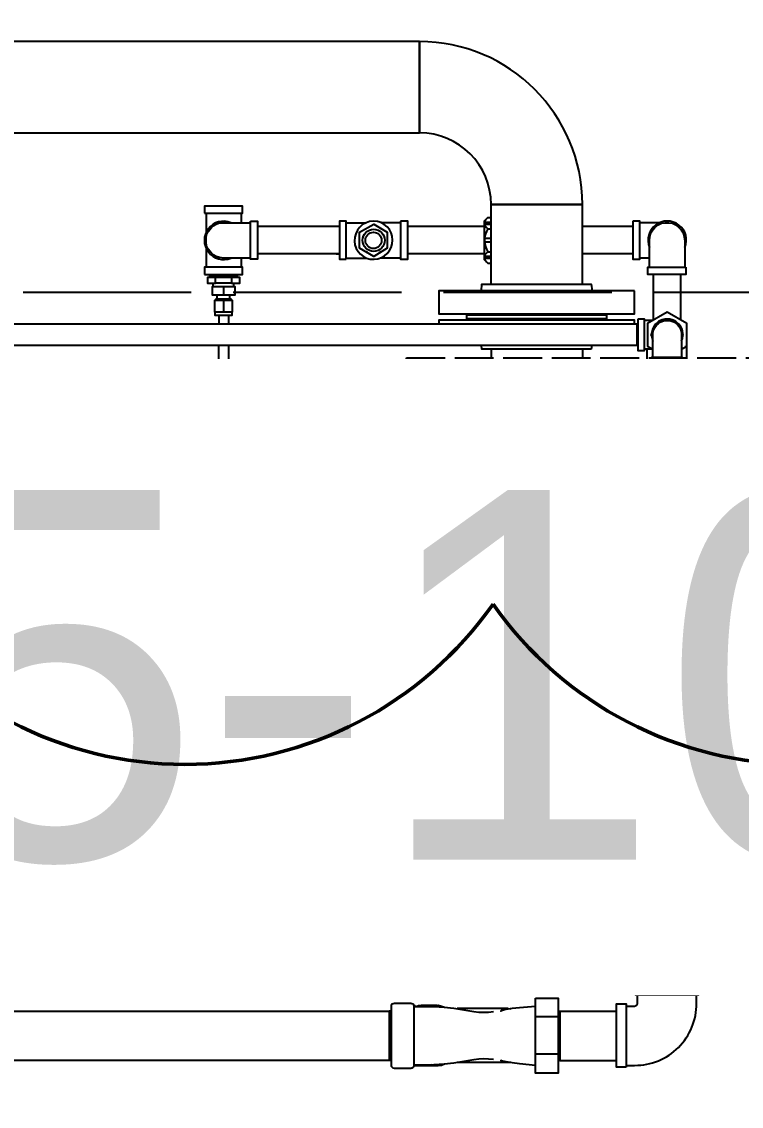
# Model space of a CAD drawing. Header units: millimetres. Extents: x -300 to 383236, y -195106 to -144646.
# Drawn here: x 21106 to 21807, y -175617 to -174561 of the extents above; entities that cross this region are included whole.
import ezdxf
from ezdxf.enums import TextEntityAlignment as Align

# ---------------------------------------------------------------- set-up
doc = ezdxf.new("R2010")
doc.units = ezdxf.units.MM
doc.header["$LTSCALE"] = 60
doc.set_wipeout_variables(frame=1)
doc.linetypes.add('CENTER2', pattern=[28.575, 19.05, -3.175, 3.175, -3.175])
doc.linetypes.add('PDF_IMPORT', pattern=[1, 0.8, -0.2])
doc.layers.add('C_REV', color=4, linetype='Continuous', lineweight=50)
doc.layers.add('EQUIPMENT', color=253, linetype='Continuous', lineweight=0)
doc.layers.add('C_TEXT_CONTAINER NO', color=7, linetype='Continuous')
doc.layers.add('CENTER', color=1, linetype='CENTER2')
doc.styles.add('Arial', font='arial.ttf')

# ---------------------------------------------------------------- blocks, each defined once
blk = doc.blocks.new('A$C44261593')
h = blk.add_hatch()
h.set_pattern_fill('ANSI31', color=253, scale=100)
h.set_pattern_definition([(45, (0, -50460), (-224.5064, 224.5064), [])])
edge = h.paths.add_edge_path()
edge.add_line((-58347, -14256), (-58347, -14056))
edge.add_line((-58347, -14056), (-57547, -14056))
edge.add_line((-57547, -14056), (-57547, -15056))
edge.add_line((-57547, -15056), (-60547, -15056))
edge.add_line((-60547, -15056), (-60547, -31056))
edge.add_line((-60547, -31056), (-57647, -31056))
edge.add_line((-57647, -31056), (-57647, -32268))
edge.add_line((-57647, -32268), (-43347, -32268))
edge.add_line((-43347, -32268), (-43347, -29256))
edge.add_line((-43347, -29256), (-34347, -29256))
edge.add_line((-34347, -29256), (-34347, -14206))
edge.add_line((-34347, -14206), (-33547, -14206))
edge.add_line((-33547, -14206), (-33547, -29256))
edge.add_line((-33547, -29256), (-30497, -29256))
edge.add_line((-30497, -29256), (-30497, -30056))
edge.add_line((-30497, -30056), (-30547, -30056))
edge.add_line((-30547, -30056), (-30547, -34906))
edge.add_line((-30547, -34906), (-30569.2, -34906))
edge.add_arc((-31589.7, -35133.7), 1045.6, 12.5777, 76.5787)
edge.add_line((-31347, -34116.7), (-31347, -30056))
edge.add_line((-31347, -30056), (-42547, -30056))
edge.add_line((-42547, -30056), (-42547, -34906))
edge.add_line((-42547, -34906), (-43347, -34906))
edge.add_line((-43347, -34906), (-43347, -33068))
edge.add_line((-43347, -33068), (-57647, -33068))
edge.add_line((-57647, -33068), (-57647, -34906))
edge.add_line((-57647, -34906), (-58447, -34906))
edge.add_line((-58447, -34906), (-58447, -31856))
edge.add_line((-58447, -31856), (-66197, -31856))
edge.add_line((-66197, -31856), (-66197, -31056))
edge.add_line((-66197, -31056), (-61347, -31056))
edge.add_line((-61347, -31056), (-61347, -14256))
edge.add_line((-61347, -14256), (-58347, -14256))

msp = doc.modelspace()

# ---------------------------------------------------------------- linework, layer by layer
at = {"layer": 'CENTER', "color": 253, "ltscale": 0.001}
msp.add_line((18772.6, -175129.7), (22443.4, -175129.7), dxfattribs=at)
at = {"layer": 'EQUIPMENT', "color": 253, "lineweight": 25}
for points in [[(20939.5, -174669.3), (21493.6, -174669.3), (21493.6, -174669), (21493.6, -174667.7), (21493.6, -174665.8), (21493.6, -174663.2), (21493.6, -174660), (21493.6, -174656.3), (21493.6, -174651.8), (21493.6, -174647.1), (21493.6, -174641.5), (21493.6, -174636.2), (21493.6, -174630.4), (21493.6, -174624.8), (21493.6, -174619), (21493.6, -174613.5), (21493.6, -174607.6), (21493.6, -174602.6), (21493.6, -174597.8), (21493.6, -174593.3), (21493.6, -174589.6), (21493.6, -174586.5), (21493.6, -174583.6), (21493.6, -174582), (21493.6, -174580.6), (21493.6, -174580.4), (20939.5, -174580.4, 0.416667)], [(21652.3, -174816.9), (21652.3, -174739.1, 0.413337), (21493.6, -174580.4)], [(21563.4, -174816.9), (21563.4, -174739.1, 0.412884), (21493.6, -174669.3)], [(21720.8, -174888.1), (21720.8, -174883.6), (21720.8, -174880.2), (21720.8, -174877), (21720.8, -174873.8), (21720.8, -174871.2), (21720.8, -174869), (21720.8, -174867.5), (21720.8, -174866.4), (21720.8, -174866.1, -1.002907), (21748.9, -174866.1), (21748.9, -174866.4), (21748.9, -174867.5), (21748.9, -174869), (21748.9, -174871.2), (21748.9, -174873.8), (21748.9, -174877), (21748.9, -174880.2), (21748.9, -174883.6), (21748.9, -174888.1)], [(21905.2, -175204.8, -0.170431), (21840.2, -175297.9), (21830.6, -175304.5, -1.837462), (21831.7, -175006.1), (21841.2, -175012.4, -0.212493), (21911.9, -175140)], [(21694.9, -175577.6), (21703.1, -175577.6, 0.417286), (21763.4, -175517.3), (21763.4, -175508.8)]]:
    msp.add_lwpolyline(points, format="xyb", dxfattribs=at)
for points in [[(21493.6, -174585.7), (21493.6, -174583.3), (21493.6, -174581.7), (21493.6, -174580.6), (21493.6, -174580.4), (21493.6, -174580.6), (21493.6, -174582), (21493.6, -174583.8), (21493.6, -174586.5), (21493.6, -174589.9), (21493.6, -174593.6), (21493.6, -174597.8), (21493.6, -174602.6), (21493.6, -174607.9), (21493.6, -174613.5), (21493.6, -174619), (21493.6, -174624.8), (21493.6, -174630.4), (21493.6, -174636.2), (21493.6, -174641.5), (21493.6, -174646.8), (21493.6, -174651.6), (21493.6, -174655.8), (21493.6, -174659.8), (21493.6, -174662.9), (21493.6, -174665.8), (21493.6, -174667.7), (21493.6, -174668.5), (21493.6, -174669.3), (21493.6, -174669), (21493.6, -174668), (21493.6, -174666.1), (21493.6, -174663.7)], [(21285.9, -174747.6), (21285.9, -174766.9)], [(21320.2, -174747.6), (21320.2, -174756.9)], [(21329.2, -174791.3), (21323.4, -174791.3), (21319.7, -174791.3), (21316.3, -174791.3), (21313.1, -174791.3), (21310.2, -174791.3), (21307.8, -174791.3), (21305.4, -174791.3), (21304.4, -174791.3), (21303.3, -174791.3), (21303.1, -174791.3), (21299.1, -174790.7), (21295.9, -174789.7), (21292.7, -174788.1), (21290.1, -174785.4), (21288, -174782.5), (21286.4, -174779.3), (21285.9, -174775.6), (21285.9, -174772.2), (21286.4, -174768.5), (21288, -174765.3), (21290.1, -174762.7), (21292.7, -174760), (21295.9, -174758.2), (21299.1, -174757.1), (21303.1, -174756.9), (21303.3, -174756.9), (21304.4, -174756.9), (21305.4, -174756.9), (21307.8, -174756.9), (21310.2, -174756.9), (21313.1, -174756.9), (21316.3, -174756.9), (21319.7, -174756.9), (21323.4, -174756.9), (21329.2, -174756.9)], [(21422.4, -174756.9), (21441.7, -174756.9)], [(21475.3, -174756.9), (21456, -174756.9)], [(21563.4, -174756.6), (21557.1, -174756.6)], [(21557.1, -174758.2), (21563.4, -174758.2)], [(21560.2, -174751.8), (21563.4, -174751.8)], [(21727.4, -174756.9), (21724.5, -174756.9), (21721.4, -174756.9), (21717.7, -174756.9), (21714.2, -174756.9), (21708.1, -174756.9)], [(21717.7, -174800.2), (21717.7, -174794.7), (21717.7, -174790.7), (21717.7, -174787.3), (21717.7, -174784.1), (21717.7, -174781.2), (21717.7, -174778.8), (21717.7, -174777), (21717.7, -174775.4), (21717.7, -174774.3), (21717.7, -174774.1), (21717.9, -174770.6), (21719, -174766.9), (21720.8, -174763.7), (21722.9, -174761.4), (21726.1, -174759), (21729.3, -174757.4), (21733, -174756.9), (21736.4, -174756.9), (21739.9, -174757.4), (21743.3, -174759), (21746.2, -174761.4), (21748.3, -174763.7), (21750.5, -174766.9), (21751.3, -174770.6), (21752, -174774.1), (21752, -174774.3), (21752, -174775.4), (21752, -174777), (21752, -174778.8), (21752, -174781.2), (21752, -174784.1), (21752, -174787.3), (21752, -174790.7), (21752, -174794.7), (21752, -174800.2)], [(21412.6, -174760.6), (21412.6, -174760.3), (21415.8, -174760.6), (21336.1, -174760.6)], [(21441.7, -174762.7), (21442.8, -174761.9)], [(21455.2, -174761.9), (21456, -174762.7)], [(21557.1, -174760.6), (21482.2, -174760.6)], [(21560.2, -174762.9), (21563.4, -174762.9)], [(21701.5, -174760.6), (21652.3, -174760.6)], [(21435.3, -174774.6), (21435.3, -174773.3)], [(21462.3, -174773.3), (21462.3, -174774.6)], [(21563.4, -174772.2), (21557.1, -174772.2)], [(21557.1, -174775.6), (21563.4, -174775.6)], [(21285.9, -174780.9), (21285.9, -174800.2)], [(21412.6, -174787.3), (21415.8, -174787.3), (21336.1, -174787.3)], [(21442.8, -174785.7), (21441.7, -174785.4)], [(21456, -174785.4), (21455.2, -174785.7)], [(21557.1, -174787.3), (21482.2, -174787.3)], [(21563.4, -174789.9), (21557.1, -174789.9)], [(21560.2, -174785.2), (21563.4, -174785.2)], [(21701.5, -174787.3), (21652.3, -174787.3)], [(21320.2, -174791.3), (21320.2, -174800.2)], [(21422.4, -174791.3), (21441.7, -174791.3)], [(21475.3, -174791.3), (21456, -174791.3)], [(21557.1, -174791.5), (21563.4, -174791.5)], [(21560.2, -174796.3), (21563.4, -174796.3)], [(21717.7, -174791.3), (21714.2, -174791.3), (21708.1, -174791.3)], [(21310.7, -174815.9), (21318.7, -174815.9), (21318.7, -174810.3), (21314.7, -174810.3), (21314.4, -174810.3), (21310.7, -174810.3), (21303.3, -174810.3), (21302.3, -174810.3), (21295.1, -174810.3), (21291.7, -174810.3), (21290.9, -174810.3), (21287.4, -174810.3), (21287.4, -174815.9), (21295.1, -174815.9)], [(21289.3, -174807.4), (21289.3, -174809.2)], [(21289.3, -174810.3), (21289.3, -174809.2), (21289.6, -174809.2), (21290.6, -174809.2), (21292.2, -174809.2), (21294.3, -174809.2), (21297, -174809.2), (21299.9, -174809.2), (21303.1, -174809.2), (21306, -174809.2), (21308.6, -174809.2), (21311.3, -174809.2), (21313.4, -174809.2), (21315, -174809.2), (21316, -174809.2), (21316.3, -174809.2), (21316.3, -174810.3)], [(21310.7, -174810.3), (21310.7, -174815.9), (21295.1, -174815.9), (21295.1, -174810.3)], [(21316.3, -174807.4), (21316.3, -174809.2)], [(21721.4, -174851.8), (21721.4, -174807.4)], [(21748.1, -174851.8), (21748.1, -174807.4)], [(21303.1, -174827.2), (21314.2, -174827.2), (21314.2, -174819.3), (21303.1, -174819.3), (21291.9, -174819.3), (21291.9, -174827.2), (21303.1, -174827.2), (21303.1, -174819.3)], [(21292.7, -174819.3), (21292.7, -174815.9)], [(21312.8, -174819.3), (21312.8, -174815.9)], [(21553.9, -174823.3), (21554.4, -174816.9), (21554.7, -174816.9), (21555.7, -174816.9), (21557.6, -174816.9), (21560.2, -174816.9), (21563.4, -174816.9), (21566.8, -174816.9), (21571.3, -174816.9), (21576.1, -174816.9), (21581.1, -174816.9), (21586.4, -174816.9), (21592.5, -174816.9), (21598.6, -174816.9), (21604.7, -174816.9), (21610.8, -174816.9), (21617.1, -174816.9), (21622.9, -174816.9), (21628.8, -174816.9), (21634, -174816.9), (21639.6, -174816.9), (21644.4, -174816.9), (21648.3, -174816.9), (21652.3, -174816.9), (21655.2, -174816.9), (21657.6, -174816.9), (21659.4, -174816.9), (21660.5, -174816.9), (21660.8, -174816.9), (21661.8, -174823.3)], [(21303.1, -174843.6), (21311.5, -174843.6), (21311.5, -174832.5), (21303.1, -174832.5), (21294.1, -174832.5), (21294.1, -174843.6), (21303.1, -174843.6), (21303.1, -174832.5)], [(21295.6, -174832.5), (21295.6, -174830.9), (21295.9, -174830.9), (21297, -174830.9), (21298.6, -174830.9), (21300.7, -174830.9), (21303.1, -174830.9), (21305.2, -174830.9), (21307, -174830.9), (21308.6, -174830.9), (21309.7, -174830.9), (21309.9, -174830.9), (21309.9, -174832.5)], [(21296.7, -174830.9), (21296.7, -174827.2)], [(21309.1, -174830.9), (21309.1, -174827.2)], [(21294.3, -174843.6), (21294.3, -174846.8), (21294.8, -174846.8), (21295.6, -174846.8), (21297.2, -174846.8), (21299.6, -174846.8), (21301.7, -174846.8), (21303.8, -174846.8), (21306.5, -174846.8), (21308.3, -174846.8), (21309.9, -174846.8), (21311, -174846.8), (21311.3, -174846.8), (21311.3, -174843.6)], [(21298.3, -174846.8), (21298.3, -174855.3)], [(21307.8, -174846.8), (21307.8, -174855.3)], [(21703.1, -174855.3), (21703.1, -174851.8), (21702.3, -174851.8), (21701.5, -174851.8), (21699.7, -174851.8), (21697.3, -174851.8), (21694.1, -174851.8), (21690.1, -174851.8), (21685.6, -174851.8), (21680.6, -174851.8), (21675.1, -174851.8), (21668.7, -174851.8), (21662.4, -174851.8), (21655.5, -174851.8), (21647.8, -174851.8), (21640.1, -174851.8), (21632.2, -174851.8), (21624.3, -174851.8), (21616.1, -174851.8), (21607.9, -174851.8), (21599.1, -174851.8), (21591.2, -174851.8), (21583, -174851.8), (21575, -174851.8), (21567.4, -174851.8), (21560.2, -174851.8), (21553.1, -174851.8), (21546.5, -174851.8), (21540.1, -174851.8), (21534.8, -174851.8), (21529.8, -174851.8), (21525.3, -174851.8), (21521.3, -174851.8), (21518.2, -174851.8), (21515.8, -174851.8), (21513.9, -174851.8), (21512.9, -174851.8), (21512.6, -174851.8), (21512.6, -174855.3)], [(21544.4, -174847.1), (21544.4, -174845.5)], [(21544.4, -174850.3), (21544.4, -174851.8)], [(21671.4, -174847.1), (21671.4, -174845.5)], [(21671.4, -174850.3), (21671.4, -174851.8)], [(21748.9, -174880.2), (21753.9, -174877), (21753.9, -174855), (21734.9, -174843.9), (21715.8, -174855), (21715.8, -174877), (21720.8, -174880.2), (21717.1, -174880.2), (21712.6, -174880.2)], [(21720.8, -174852.1), (21717.1, -174852.1), (21712.6, -174852.1)], [(21726.6, -174853.2), (21726.9, -174852.4), (21727.4, -174852.4)], [(21741.7, -174852.4), (21742.5, -174852.4), (21742.8, -174853.2)], [(21705.5, -174876.4), (20544.5, -174876.4), (20544.5, -174876.2), (20544.5, -174875.4), (20544.5, -174873.3), (20544.5, -174871.2), (20544.5, -174868.5), (20544.5, -174866.1), (20544.5, -174863.2), (20544.5, -174860.6), (20544.5, -174858.5), (20544.5, -174856.9), (20544.5, -174855.5), (20544.5, -174855.3), (21705.5, -174855.3)], [(21706.3, -174876.4), (21705.5, -174876.4), (21705.5, -174876.2), (21705.5, -174875.4), (21705.5, -174873.3), (21705.5, -174871.2), (21705.5, -174868.5), (21705.5, -174866.1), (21705.5, -174863.2), (21705.5, -174860.6), (21705.5, -174858.5), (21705.5, -174856.9), (21705.5, -174855.5), (21705.5, -174855.3), (21706.3, -174855.3)], [(21719.5, -174866.7), (21719.2, -174866.1), (21719.5, -174865.3)], [(21749.9, -174865.3), (21750.5, -174866.1), (21749.9, -174866.7)], [(21307.8, -174876.4), (21307.8, -174999.2), (21307, -174999.2), (21306.2, -174999.2), (21304.6, -174999.2), (21303.1, -174999.2), (21301.2, -174999.2), (21299.6, -174999.2), (21298.6, -174999.2), (21298.3, -174999.2), (21298.3, -174876.4)], [(21661.6, -174876.4), (21660.8, -174880.2), (21660.5, -174880.2), (21659.4, -174880.2), (21657.6, -174880.2), (21655.2, -174880.2), (21652.3, -174880.2), (21648.3, -174880.2), (21644.4, -174880.2), (21639.6, -174880.2), (21634, -174880.2), (21628.8, -174880.2), (21622.9, -174880.2), (21617.1, -174880.2), (21610.8, -174880.2), (21604.7, -174880.2), (21598.6, -174880.2), (21592.5, -174880.2), (21586.4, -174880.2), (21581.1, -174880.2), (21576.1, -174880.2), (21571.3, -174880.2), (21566.8, -174880.2), (21563.4, -174880.2), (21560.2, -174880.2), (21557.6, -174880.2), (21555.7, -174880.2), (21554.7, -174880.2), (21554.4, -174880.2), (21554.1, -174876.4)], [(21563.4, -174880.2), (21563.4, -175108)], [(21652.3, -174880.2), (21652.3, -174997.6)], [(21715.5, -174892.9), (21715.5, -174880.2)], [(21753.9, -174892.9), (21753.9, -174877.8), (21752, -174877.8)], [(21719.5, -174892.9), (21711.6, -174892.9), (21711.6, -174912.4), (21724, -174912.4)], [(21745.2, -174955), (21745.2, -174894.4), (21744.9, -174894.4), (21744.1, -174894.4), (21742, -174894.4), (21739.9, -174894.4), (21737.2, -174894.4), (21734.9, -174894.4), (21731.9, -174894.4), (21729.3, -174894.4), (21727.2, -174894.4), (21725.6, -174894.4), (21724.3, -174894.4), (21724, -174894.4), (21724, -174955)], [(21745.2, -174912.4), (21757.6, -174912.4), (21757.6, -174892.9), (21749.9, -174892.9)], [(21480.9, -174913.8), (21455.5, -174913.8), (21455.5, -175134.2)], [(21724, -174927), (21715.5, -174927), (21715.5, -174912.4)], [(21745.2, -174927), (21753.9, -174927), (21753.9, -174912.4)], [(21721.4, -174927), (21721.4, -174928.3)], [(21721.4, -174953.4), (21721.4, -174928.3), (21721.9, -174928.3), (21722.4, -174928.3), (21724, -174928.3)], [(21745.2, -174928.3), (21746.8, -174928.3), (21747.8, -174928.3), (21748.1, -174928.3), (21748.1, -174953.4)], [(21747.8, -174927), (21748.1, -174928.3)], [(21724, -174953.4), (21721.9, -174953.4), (21719.8, -174953.4), (21718.2, -174953.4), (21717.4, -174953.4), (21717.1, -174953.4), (21717.1, -174978)], [(21748.9, -174977.8), (21748.9, -174955), (21748.3, -174955), (21747.6, -174955), (21746, -174955), (21743.6, -174955), (21740.9, -174955), (21738, -174955), (21734.9, -174955), (21731.7, -174955), (21728.5, -174955), (21725.9, -174955), (21723.7, -174955), (21721.9, -174955), (21720.8, -174955), (21720.6, -174955), (21720.6, -174977.8)], [(21752.3, -174978), (21752.3, -174953.4), (21752, -174953.4), (21751, -174953.4), (21749.7, -174953.4), (21747.8, -174953.4), (21745.2, -174953.4)], [(21563.4, -175019.3), (21557.3, -175013.5), (21556.3, -175012.4), (21555.7, -175011.9), (21555.2, -175011.4), (21555.2, -175011.1), (21563.4, -175003.2)], [(21706, -175072.5), (21701.2, -175074.4), (21696.8, -175076.2)], [(21773, -175076.2), (21768.2, -175074.4), (21763.4, -175072.5)], [(21656, -175117), (21653.9, -175121.7), (21652.3, -175126.5)], [(21306.2, -175132.8), (21303.1, -175132.6), (21299.6, -175132.8)], [(21333.5, -175134.2), (21328.5, -175134.2)], [(21388.5, -175138.1), (21341.2, -175138.1)], [(21395.9, -175134.2), (21418.1, -175134.2)], [(21457, -175175.7), (21449.9, -175175.7), (21445.9, -175175.7), (21442, -175175.7), (21438.3, -175175.7), (21435.1, -175175.7), (21432.2, -175175.7), (21429.8, -175175.7), (21428.2, -175175.7), (21427.1, -175175.7), (21426.6, -175175.7), (21422.6, -175175.4), (21419.2, -175174.4), (21415.8, -175172.8), (21412.6, -175170.1), (21409.9, -175167.5), (21408.1, -175164.3), (21406.5, -175160.6), (21406, -175156.9), (21406, -175153.2), (21406.5, -175149.2), (21408.1, -175145.8), (21409.9, -175142.4), (21412.6, -175139.4), (21415.8, -175137.3), (21419.2, -175135.7), (21422.6, -175134.4), (21426.6, -175134.2), (21427.1, -175134.2), (21428.2, -175134.2), (21429.8, -175134.2), (21432.2, -175134.2), (21435.1, -175134.2), (21438.3, -175134.2), (21442, -175134.2), (21445.9, -175134.2), (21449.9, -175134.2), (21457, -175134.2)], [(21528.2, -175138.1), (21464.7, -175138.1)], [(21558.4, -175132.8), (21528.2, -175132.8), (21528.2, -175133.1), (21528.2, -175134.4), (21528.2, -175136), (21528.2, -175138.4), (21528.2, -175141.6), (21528.2, -175145.3), (21528.2, -175149), (21528.2, -175152.7), (21528.2, -175156.9), (21528.2, -175161.1), (21528.2, -175164.8), (21528.2, -175168.3), (21528.2, -175171.5), (21528.2, -175173.8), (21528.2, -175175.7), (21528.2, -175177), (21528.2, -175177.3), (21558.4, -175177.3)], [(21299.6, -175177.3), (21303.1, -175177.5), (21306.2, -175177.3)], [(21333.5, -175175.7), (21328.5, -175175.7)], [(21388.5, -175171.5), (21341.2, -175171.5)], [(21395.9, -175175.7), (21418.1, -175175.7)], [(21433.5, -175204.3), (21419.7, -175204.3), (21419.7, -175205.9), (21433.5, -175205.9), (21433.5, -175204.3), (21433.5, -175204), (21433.5, -175179.1), (21433.5, -175178.9), (21433.5, -175176.2)], [(21419.7, -175176.2), (21419.7, -175178.9)], [(21433.5, -175178.9), (21419.7, -175178.9), (21419.7, -175179.1), (21419.7, -175204), (21419.7, -175204.3)], [(21421.8, -175178.9), (21421.8, -175182), (21426.6, -175182)], [(21426.6, -175178.9), (21426.6, -175182), (21431.4, -175182), (21431.4, -175178.9)], [(21455.5, -175175.7), (21455.5, -175345.6), (21480.9, -175345.6)], [(21528.2, -175171.5), (21464.7, -175171.5)], [(21423.4, -175182), (21423.4, -175184.2)], [(21429.8, -175182), (21429.8, -175184.2)], [(21652.3, -175183.6), (21653.9, -175188.4), (21656, -175193.2)], [(21696.8, -175233.4), (21701.2, -175235.8), (21706, -175237.6)], [(21763.4, -175237.6), (21768.2, -175235.8), (21773, -175233.4)], [(21584.8, -175250.8), (21555.2, -175280.7), (21555.5, -175281), (21556, -175281.8), (21557.3, -175282.8), (21558.9, -175284.4), (21561, -175286.8), (21563.7, -175289.2), (21566.6, -175292.1), (21569.8, -175295.3), (21572.9, -175298.5), (21576.4, -175302.4), (21580.1, -175305.9), (21583.8, -175309.6), (21587.5, -175313), (21590.9, -175316.7), (21594.4, -175320.2), (21597.5, -175323.3), (21600.4, -175326.2), (21602.8, -175328.6), (21604.9, -175330.5), (21606.5, -175332.6), (21607.9, -175333.6), (21608.6, -175334.4), (21609.2, -175334.7), (21638.8, -175304.5)], [(21560.5, -175286), (21557.1, -175289.7), (21557.3, -175290), (21557.8, -175290.5), (21559.2, -175291.8), (21561, -175293.7), (21563.4, -175296.1), (21565.8, -175298.5), (21568.7, -175301.4), (21571.9, -175304.5), (21575, -175307.7), (21578.5, -175311.2), (21581.7, -175314.3), (21585.4, -175317.8), (21588, -175320.7), (21591.2, -175323.6), (21593.8, -175326.5), (21595.9, -175328.4), (21597.5, -175330.2), (21598.9, -175331.5), (21599.9, -175332.6), (21603.4, -175328.9)], [(21560.5, -175293.2), (21557.3, -175296.6), (21556.3, -175297.1), (21555.7, -175297.9), (21555.2, -175298.5), (21561, -175304.8)], [(21590.4, -175323.1), (21578, -175335.2), (21554.4, -175312), (21566.8, -175299.5)], [(21596.5, -175328.9), (21593.3, -175332.6), (21592.2, -175333.1), (21591.7, -175334.2), (21591.2, -175334.4), (21590.9, -175334.7), (21584.8, -175328.4)], [(21703.1, -175329.9), (21703.1, -175369.4), (21703.4, -175369.4), (21704.4, -175369.4), (21706.3, -175369.4), (21708.4, -175369.4), (21711.3, -175369.4), (21714.7, -175369.4), (21719, -175369.4), (21722.9, -175369.4), (21727.4, -175369.4), (21732.2, -175369.4), (21737, -175369.4), (21741.7, -175369.4), (21746.2, -175369.4), (21750.7, -175369.4), (21754.4, -175369.4), (21757.9, -175369.4), (21760.8, -175369.4), (21763.4, -175369.4), (21765, -175369.4), (21766.3, -175369.4), (21766.6, -175369.4), (21766.6, -175329.9)], [(21710.8, -175499.5), (21710.8, -175369.4)], [(21758.9, -175499.5), (21758.9, -175369.4)], [(21694.9, -175519.9), (21703.1, -175519.9), (21704.7, -175519.4), (21705.5, -175518.6), (21706, -175517.3), (21706, -175508.8)], [(21488.5, -175577.3), (21488, -175578.7), (21487.5, -175579.4), (21486.1, -175580.2), (21485.3, -175580.5), (21469.5, -175580.5), (21468.2, -175580.2), (21467.1, -175579.4), (21466.3, -175578.7), (21466.3, -175577.3), (21466.3, -175577.1), (21466.3, -175575.7), (21466.3, -175574.2), (21466.3, -175571.8), (21466.3, -175568.6), (21466.3, -175565.4), (21466.3, -175561.7), (21466.3, -175557.5), (21466.3, -175553.3), (21466.3, -175548.8), (21466.3, -175544.3), (21466.3, -175539.8), (21466.3, -175535.8), (21466.3, -175531.8), (21466.3, -175528.4), (21466.3, -175525.5), (21466.3, -175523.4), (21466.3, -175521.5), (21466.3, -175520.4), (21466.3, -175520.2), (21466.3, -175518.9), (21467.1, -175517.8), (21468.2, -175517.3), (21469.5, -175517), (21485.3, -175517), (21486.1, -175517.3), (21487.5, -175517.8), (21488, -175518.9), (21488.5, -175520.2)], [(21488.8, -175519.4), (21488, -175519.4)], [(21489.6, -175520.2), (21488.8, -175519.4), (21488.5, -175519.9)], [(21490.4, -175520.2), (21492.8, -175519.4), (21495.4, -175519.1), (21511, -175519.1)], [(21505.5, -175520.4), (21508.6, -175519.4), (21511.8, -175519.1), (21515, -175519.9), (21517.9, -175521)], [(20931.6, -175524.7), (21464.2, -175524.7), (21464.2, -175524.9), (21464.2, -175525.7), (21464.2, -175527.9), (21464.2, -175530.2), (21464.2, -175533.1), (21464.2, -175536.6), (21464.2, -175540.6), (21464.2, -175544.5), (21464.2, -175548.8), (21464.2, -175552.7), (21464.2, -175557), (21464.2, -175560.7), (21464.2, -175564.4), (21464.2, -175567), (21464.2, -175569.7), (21464.2, -175571.2), (21464.2, -175572.6), (21464.2, -175572.8), (20931.6, -175572.8)], [(21466.3, -175524.7), (21464.2, -175524.7)], [(21565.8, -175571.8), (21561, -175571.5), (21556.3, -175571.2), (21551.5, -175571.5), (21546.5, -175572.3), (21527.2, -175575.5), (21517.6, -175576.3), (21507.8, -175577.1), (21488.5, -175577.3), (21488.5, -175577.1), (21488.5, -175575.7), (21488.5, -175574.2), (21488.5, -175571.8), (21488.5, -175568.6), (21488.5, -175565.4), (21488.5, -175561.7), (21488.5, -175557.5), (21488.5, -175553.3), (21488.5, -175548.8), (21488.5, -175544.3), (21488.5, -175539.8), (21488.5, -175535.8), (21488.5, -175531.8), (21488.5, -175528.4), (21488.5, -175525.5), (21488.5, -175523.4), (21488.5, -175521.5), (21488.5, -175520.4), (21488.5, -175520.2), (21507.8, -175520.4), (21517.6, -175521), (21527.2, -175522), (21546.5, -175525.2), (21551.5, -175525.7), (21556.3, -175525.7), (21561, -175525.7), (21565.8, -175525.2)], [(21580.1, -175522.3), (21530.3, -175522.3)], [(21606.5, -175520.2), (21591.2, -175521.5), (21583.8, -175522.3), (21576.1, -175523.6), (21573.2, -175524.1), (21572.9, -175524.7), (21573.5, -175524.1), (21576.4, -175523.1), (21579.5, -175522.3), (21582.5, -175522.6)], [(21628.8, -175530.2), (21628.8, -175566.7), (21628.8, -175585.3), (21606.5, -175585.3), (21606.5, -175566.7), (21606.5, -175530.2)], [(21628.8, -175524.7), (21630.3, -175524.7), (21630.3, -175524.9), (21630.3, -175525.7), (21630.3, -175527.9), (21630.3, -175530.2), (21630.3, -175533.1), (21630.3, -175536.6), (21630.3, -175540.6), (21630.3, -175544.5), (21630.3, -175548.8), (21630.3, -175552.7), (21630.3, -175557), (21630.3, -175560.7), (21630.3, -175564.4), (21630.3, -175567), (21630.3, -175569.7), (21630.3, -175571.2), (21630.3, -175572.6), (21630.3, -175572.8), (21628.8, -175572.8)], [(21630.3, -175524.7), (21685.4, -175524.7)], [(21628.8, -175566.7), (21606.5, -175566.7)], [(21466.3, -175572.8), (21464.2, -175572.8)], [(21492.8, -175577.9), (21488, -175577.9)], [(21511, -175577.9), (21495.4, -175577.9), (21492.8, -175577.9), (21490.4, -175577.3)], [(21517.9, -175576.3), (21515, -175577.6), (21511.8, -175577.9), (21508.6, -175577.9), (21505.5, -175577.1)], [(21580.1, -175574.7), (21530.3, -175574.7)], [(21582.5, -175574.7), (21579.5, -175574.7), (21576.4, -175574.4), (21573.5, -175573.1), (21572.9, -175572.8), (21573.2, -175572.8), (21576.1, -175573.4), (21583.8, -175574.7), (21591.2, -175575.7), (21606.5, -175577.3)], [(21630.3, -175572.8), (21685.4, -175572.8)]]:
    msp.add_lwpolyline(points, dxfattribs=at)
for points in [[(21284.3, -174747.6), (21284.5, -174747.6), (21285.9, -174747.6), (21287.4, -174747.6), (21289.6, -174747.6), (21292.5, -174747.6), (21295.6, -174747.6), (21299.1, -174747.6), (21303.1, -174747.6), (21306.5, -174747.6), (21309.9, -174747.6), (21313.1, -174747.6), (21316, -174747.6), (21318.1, -174747.6), (21320.2, -174747.6), (21321, -174747.6), (21321.3, -174747.6), (21321.3, -174740.7), (21321, -174740.7), (21320.2, -174740.7), (21318.1, -174740.7), (21316, -174740.7), (21313.1, -174740.7), (21309.9, -174740.7), (21306.5, -174740.7), (21303.1, -174740.7), (21299.1, -174740.7), (21295.6, -174740.7), (21292.5, -174740.7), (21289.6, -174740.7), (21287.4, -174740.7), (21285.9, -174740.7), (21284.5, -174740.7), (21284.3, -174740.7)], [(21563.4, -174739.1), (21563.7, -174739.1), (21564.7, -174739.1), (21566.6, -174739.1), (21569, -174739.1), (21572.7, -174739.1), (21576.4, -174739.1), (21580.6, -174739.1), (21585.6, -174739.1), (21590.7, -174739.1), (21595.9, -174739.1), (21601.8, -174739.1), (21607.9, -174739.1), (21613.4, -174739.1), (21619.2, -174739.1), (21624.5, -174739.1), (21630.1, -174739.1), (21634.8, -174739.1), (21639.3, -174739.1), (21643, -174739.1), (21646.2, -174739.1), (21648.9, -174739.1), (21650.7, -174739.1), (21651.5, -174739.1), (21652.3, -174739.1), (21651.5, -174739.1), (21650.7, -174739.1), (21648.9, -174739.1), (21646.2, -174739.1), (21643, -174739.1), (21639.3, -174739.1), (21634.8, -174739.1), (21630.1, -174739.1), (21624.5, -174739.1), (21619.2, -174739.1), (21613.4, -174739.1), (21607.9, -174739.1), (21601.8, -174739.1), (21595.9, -174739.1), (21590.7, -174739.1), (21585.6, -174739.1), (21580.6, -174739.1), (21576.4, -174739.1), (21572.7, -174739.1), (21569, -174739.1), (21566.6, -174739.1), (21564.7, -174739.1), (21563.7, -174739.1)], [(21329.2, -174755.3), (21336.1, -174755.3), (21336.1, -174755.8), (21336.1, -174756.9), (21336.1, -174758.4), (21336.1, -174761.1), (21336.1, -174763.5), (21336.1, -174766.6), (21336.1, -174770.1), (21336.1, -174774.1), (21336.1, -174777.5), (21336.1, -174780.9), (21336.1, -174784.1), (21336.1, -174787), (21336.1, -174789.1), (21336.1, -174791.3), (21336.1, -174792), (21336.1, -174792.3), (21329.2, -174792.3), (21329.2, -174792), (21329.2, -174791.3), (21329.2, -174789.1), (21329.2, -174787), (21329.2, -174784.1), (21329.2, -174780.9), (21329.2, -174777.5), (21329.2, -174774.1), (21329.2, -174770.1), (21329.2, -174766.6), (21329.2, -174763.5), (21329.2, -174761.1), (21329.2, -174758.4), (21329.2, -174756.9), (21329.2, -174755.8)], [(21422.4, -174792.3), (21422.4, -174792), (21422.4, -174791.3), (21422.4, -174789.1), (21422.4, -174787), (21422.4, -174784.1), (21422.4, -174780.9), (21422.4, -174777.5), (21422.4, -174774.1), (21422.4, -174770.1), (21422.4, -174766.6), (21422.4, -174763.5), (21422.4, -174761.1), (21422.4, -174758.4), (21422.4, -174756.9), (21422.4, -174755.8), (21422.4, -174755.3), (21415.8, -174755.3), (21415.8, -174755.8), (21415.8, -174756.9), (21415.8, -174758.4), (21415.8, -174761.1), (21415.8, -174763.5), (21415.8, -174766.6), (21415.8, -174770.1), (21415.8, -174774.1), (21415.8, -174777.5), (21415.8, -174780.9), (21415.8, -174784.1), (21415.8, -174787), (21415.8, -174789.1), (21415.8, -174791.3), (21415.8, -174792), (21415.8, -174792.3)], [(21435.3, -174781.7), (21435.3, -174766.1), (21449.1, -174758.4), (21462.3, -174766.1), (21462.3, -174781.7), (21449.1, -174789.7)], [(21475.3, -174755.3), (21475.3, -174755.8), (21475.3, -174756.9), (21475.3, -174758.4), (21475.3, -174761.1), (21475.3, -174763.5), (21475.3, -174766.6), (21475.3, -174770.1), (21475.3, -174774.1), (21475.3, -174777.5), (21475.3, -174780.9), (21475.3, -174784.1), (21475.3, -174787), (21475.3, -174789.1), (21475.3, -174791.3), (21475.3, -174792), (21475.3, -174792.3), (21482.2, -174792.3), (21482.2, -174792), (21482.2, -174791.3), (21482.2, -174789.1), (21482.2, -174787), (21482.2, -174784.1), (21482.2, -174780.9), (21482.2, -174777.5), (21482.2, -174774.1), (21482.2, -174770.1), (21482.2, -174766.6), (21482.2, -174763.5), (21482.2, -174761.1), (21482.2, -174758.4), (21482.2, -174756.9), (21482.2, -174755.8), (21482.2, -174755.3)], [(21560.2, -174796.3), (21557.1, -174793.1), (21557.1, -174792.8), (21557.1, -174791.5), (21557.1, -174789.9), (21557.1, -174787.3), (21557.1, -174784.4), (21557.1, -174781.2), (21557.1, -174777.8), (21557.1, -174774.1), (21557.1, -174770.1), (21557.1, -174766.6), (21557.1, -174763.2), (21557.1, -174760.3), (21557.1, -174758.2), (21557.1, -174756.3), (21557.1, -174755.3), (21557.1, -174755), (21560.2, -174751.8), (21558.9, -174753.2), (21557.8, -174754.2), (21557.3, -174755.3), (21557.1, -174756.6), (21557.1, -174758.2), (21557.3, -174759.5), (21557.8, -174760.3), (21558.9, -174761.6), (21560.2, -174762.9), (21558.9, -174765.3), (21557.8, -174767.7), (21557.3, -174769.8), (21557.1, -174772.2), (21557.1, -174775.6), (21557.3, -174777.8), (21557.8, -174780.1), (21558.9, -174782.5), (21560.2, -174785.2), (21558.9, -174786.5), (21557.8, -174787.5), (21557.3, -174788.6), (21557.1, -174789.9), (21557.1, -174791.5), (21557.3, -174792.8), (21557.8, -174793.6), (21558.9, -174795)], [(21701.5, -174755.3), (21701.5, -174755.8), (21701.5, -174756.9), (21701.5, -174758.4), (21701.5, -174761.1), (21701.5, -174763.5), (21701.5, -174766.6), (21701.5, -174770.1), (21701.5, -174774.1), (21701.5, -174777.5), (21701.5, -174780.9), (21701.5, -174784.1), (21701.5, -174787), (21701.5, -174789.1), (21701.5, -174791.3), (21701.5, -174792), (21701.5, -174792.3), (21708.1, -174792.3), (21708.1, -174792), (21708.1, -174791.3), (21708.1, -174789.1), (21708.1, -174787), (21708.1, -174784.1), (21708.1, -174780.9), (21708.1, -174777.5), (21708.1, -174774.1), (21708.1, -174770.1), (21708.1, -174766.6), (21708.1, -174763.5), (21708.1, -174761.1), (21708.1, -174758.4), (21708.1, -174756.9), (21708.1, -174755.8), (21708.1, -174755.3)], [(21284.3, -174807.4), (21284.5, -174807.4), (21285.9, -174807.4), (21287.4, -174807.4), (21289.6, -174807.4), (21292.5, -174807.4), (21295.6, -174807.4), (21299.1, -174807.4), (21303.1, -174807.4), (21306.5, -174807.4), (21309.9, -174807.4), (21313.1, -174807.4), (21316, -174807.4), (21318.1, -174807.4), (21320.2, -174807.4), (21321, -174807.4), (21321.3, -174807.4), (21321.3, -174800.2), (21321, -174800.2), (21320.2, -174800.2), (21318.1, -174800.2), (21316, -174800.2), (21313.1, -174800.2), (21309.9, -174800.2), (21306.5, -174800.2), (21303.1, -174800.2), (21299.1, -174800.2), (21295.6, -174800.2), (21292.5, -174800.2), (21289.6, -174800.2), (21287.4, -174800.2), (21285.9, -174800.2), (21284.5, -174800.2), (21284.3, -174800.2)], [(21753.1, -174800.2), (21753.1, -174807.4), (21752.8, -174807.4), (21752, -174807.4), (21749.9, -174807.4), (21747.8, -174807.4), (21744.9, -174807.4), (21741.7, -174807.4), (21738.3, -174807.4), (21734.9, -174807.4), (21730.9, -174807.4), (21727.4, -174807.4), (21724.3, -174807.4), (21721.4, -174807.4), (21719.2, -174807.4), (21717.7, -174807.4), (21716.3, -174807.4), (21716.1, -174807.4), (21716.1, -174800.2), (21716.3, -174800.2), (21717.7, -174800.2), (21719.2, -174800.2), (21721.4, -174800.2), (21724.3, -174800.2), (21727.4, -174800.2), (21730.9, -174800.2), (21734.9, -174800.2), (21738.3, -174800.2), (21741.7, -174800.2), (21744.9, -174800.2), (21747.8, -174800.2), (21749.9, -174800.2), (21752, -174800.2), (21752.8, -174800.2)], [(21703.1, -174823.3), (21702.3, -174823.3), (21701.5, -174823.3), (21699.7, -174823.3), (21697.3, -174823.3), (21694.1, -174823.3), (21690.1, -174823.3), (21685.6, -174823.3), (21680.6, -174823.3), (21675.1, -174823.3), (21668.7, -174823.3), (21662.4, -174823.3), (21655.5, -174823.3), (21647.8, -174823.3), (21640.1, -174823.3), (21632.2, -174823.3), (21624.3, -174823.3), (21616.1, -174823.3), (21607.9, -174823.3), (21599.1, -174823.3), (21591.2, -174823.3), (21583, -174823.3), (21575, -174823.3), (21567.4, -174823.3), (21560.2, -174823.3), (21553.1, -174823.3), (21546.5, -174823.3), (21540.1, -174823.3), (21534.8, -174823.3), (21529.8, -174823.3), (21525.3, -174823.3), (21521.3, -174823.3), (21518.2, -174823.3), (21515.8, -174823.3), (21513.9, -174823.3), (21512.9, -174823.3), (21512.6, -174823.3), (21512.6, -174845.5), (21512.9, -174845.5), (21513.9, -174845.5), (21515.8, -174845.5), (21518.2, -174845.5), (21521.3, -174845.5), (21525.3, -174845.5), (21529.8, -174845.5), (21534.8, -174845.5), (21540.1, -174845.5), (21546.5, -174845.5), (21553.1, -174845.5), (21560.2, -174845.5), (21567.4, -174845.5), (21575, -174845.5), (21583, -174845.5), (21591.2, -174845.5), (21599.1, -174845.5), (21607.9, -174845.5), (21616.1, -174845.5), (21624.3, -174845.5), (21632.2, -174845.5), (21640.1, -174845.5), (21647.8, -174845.5), (21655.5, -174845.5), (21662.4, -174845.5), (21668.7, -174845.5), (21675.1, -174845.5), (21680.6, -174845.5), (21685.6, -174845.5), (21690.1, -174845.5), (21694.1, -174845.5), (21697.3, -174845.5), (21699.7, -174845.5), (21701.5, -174845.5), (21702.3, -174845.5), (21703.1, -174845.5)], [(21676.1, -174847.1), (21675.8, -174847.1), (21674.5, -174847.1), (21672.7, -174847.1), (21670, -174847.1), (21666.9, -174847.1), (21663.1, -174847.1), (21658.7, -174847.1), (21653.6, -174847.1), (21647.8, -174847.1), (21641.7, -174847.1), (21635.4, -174847.1), (21628.8, -174847.1), (21621.9, -174847.1), (21614.7, -174847.1), (21607.9, -174847.1), (21600.4, -174847.1), (21593.6, -174847.1), (21586.4, -174847.1), (21579.8, -174847.1), (21573.5, -174847.1), (21567.4, -174847.1), (21562.1, -174847.1), (21557.1, -174847.1), (21552.6, -174847.1), (21548.3, -174847.1), (21545.1, -174847.1), (21542.8, -174847.1), (21540.9, -174847.1), (21539.9, -174847.1), (21539.3, -174847.1), (21539.3, -174850.3), (21539.9, -174850.3), (21540.9, -174850.3), (21542.8, -174850.3), (21545.1, -174850.3), (21548.3, -174850.3), (21552.6, -174850.3), (21557.1, -174850.3), (21562.1, -174850.3), (21567.4, -174850.3), (21573.5, -174850.3), (21579.8, -174850.3), (21586.4, -174850.3), (21593.6, -174850.3), (21600.4, -174850.3), (21607.9, -174850.3), (21614.7, -174850.3), (21621.9, -174850.3), (21628.8, -174850.3), (21635.4, -174850.3), (21641.7, -174850.3), (21647.8, -174850.3), (21653.6, -174850.3), (21658.7, -174850.3), (21663.1, -174850.3), (21666.9, -174850.3), (21670, -174850.3), (21672.7, -174850.3), (21674.5, -174850.3), (21675.8, -174850.3), (21676.1, -174850.3)], [(21706.3, -174850.8), (21706.3, -174851), (21706.3, -174852.1), (21706.3, -174853.7), (21706.3, -174855.8), (21706.3, -174858.5), (21706.3, -174861.4), (21706.3, -174864.5), (21706.3, -174867.7), (21706.3, -174870.6), (21706.3, -174873.8), (21706.3, -174876.2), (21706.3, -174878), (21706.3, -174879.6), (21706.3, -174880.9), (21706.3, -174881.2), (21712.6, -174881.2), (21712.6, -174880.9), (21712.6, -174879.6), (21712.6, -174878), (21712.6, -174876.2), (21712.6, -174873.8), (21712.6, -174870.6), (21712.6, -174867.7), (21712.6, -174864.5), (21712.6, -174861.4), (21712.6, -174858.5), (21712.6, -174855.8), (21712.6, -174853.7), (21712.6, -174852.1), (21712.6, -174851), (21712.6, -174850.8)], [(21719.5, -174894.4), (21719.8, -174894.4), (21720.8, -174894.4), (21722.4, -174894.4), (21724.5, -174894.4), (21727.2, -174894.4), (21730.1, -174894.4), (21733.3, -174894.4), (21736.4, -174894.4), (21739.3, -174894.4), (21742.5, -174894.4), (21744.9, -174894.4), (21746.8, -174894.4), (21748.3, -174894.4), (21749.7, -174894.4), (21749.9, -174894.4), (21749.9, -174888.1), (21749.7, -174888.1), (21748.3, -174888.1), (21746.8, -174888.1), (21744.9, -174888.1), (21742.5, -174888.1), (21739.3, -174888.1), (21736.4, -174888.1), (21733.3, -174888.1), (21730.1, -174888.1), (21727.2, -174888.1), (21724.5, -174888.1), (21722.4, -174888.1), (21720.8, -174888.1), (21719.8, -174888.1), (21719.5, -174888.1)], [(21303.1, -175132.8), (21277.7, -175132.8), (21277.7, -175177.3), (21303.1, -175177.3), (21328.5, -175177.3), (21328.5, -175132.8)], [(21333.5, -175177.5), (21333.5, -175177.3), (21333.5, -175176), (21333.5, -175174.4), (21333.5, -175172.3), (21333.5, -175169.3), (21333.5, -175166.2), (21333.5, -175162.7), (21333.5, -175158.8), (21333.5, -175155.1), (21333.5, -175151.1), (21333.5, -175147.4), (21333.5, -175143.7), (21333.5, -175140.5), (21333.5, -175137.9), (21333.5, -175135.7), (21333.5, -175133.6), (21333.5, -175132.8), (21333.5, -175132.6), (21341.2, -175132.6), (21341.2, -175132.8), (21341.2, -175133.6), (21341.2, -175135.7), (21341.2, -175137.9), (21341.2, -175140.5), (21341.2, -175143.7), (21341.2, -175147.4), (21341.2, -175151.1), (21341.2, -175155.1), (21341.2, -175158.8), (21341.2, -175162.7), (21341.2, -175166.2), (21341.2, -175169.3), (21341.2, -175172.3), (21341.2, -175174.4), (21341.2, -175176), (21341.2, -175177.3), (21341.2, -175177.5)], [(21395.9, -175177.5), (21395.9, -175177.3), (21395.9, -175176), (21395.9, -175174.4), (21395.9, -175172.3), (21395.9, -175169.3), (21395.9, -175166.2), (21395.9, -175162.7), (21395.9, -175158.8), (21395.9, -175155.1), (21395.9, -175151.1), (21395.9, -175147.4), (21395.9, -175143.7), (21395.9, -175140.5), (21395.9, -175137.9), (21395.9, -175135.7), (21395.9, -175133.6), (21395.9, -175132.8), (21395.9, -175132.6), (21388.5, -175132.6), (21388.5, -175132.8), (21388.5, -175133.6), (21388.5, -175135.7), (21388.5, -175137.9), (21388.5, -175140.5), (21388.5, -175143.7), (21388.5, -175147.4), (21388.5, -175151.1), (21388.5, -175155.1), (21388.5, -175158.8), (21388.5, -175162.7), (21388.5, -175166.2), (21388.5, -175169.3), (21388.5, -175172.3), (21388.5, -175174.4), (21388.5, -175176), (21388.5, -175177.3), (21388.5, -175177.5)], [(21457, -175132.6), (21464.7, -175132.6), (21464.7, -175132.8), (21464.7, -175133.6), (21464.7, -175135.7), (21464.7, -175137.9), (21464.7, -175140.5), (21464.7, -175143.7), (21464.7, -175147.4), (21464.7, -175151.1), (21464.7, -175155.1), (21464.7, -175158.8), (21464.7, -175162.7), (21464.7, -175166.2), (21464.7, -175169.3), (21464.7, -175172.3), (21464.7, -175174.4), (21464.7, -175176), (21464.7, -175177.3), (21464.7, -175177.5), (21457, -175177.5), (21457, -175177.3), (21457, -175176), (21457, -175174.4), (21457, -175172.3), (21457, -175169.3), (21457, -175166.2), (21457, -175162.7), (21457, -175158.8), (21457, -175155.1), (21457, -175151.1), (21457, -175147.4), (21457, -175143.7), (21457, -175140.5), (21457, -175137.9), (21457, -175135.7), (21457, -175133.6), (21457, -175132.8)], [(21429.8, -175184.2), (21428.2, -175185.2), (21427.7, -175185.2), (21427.1, -175185.2), (21426.1, -175185.2), (21425.3, -175185.2), (21425, -175185.2), (21423.4, -175184.2), (21423.7, -175184.2), (21424.5, -175184.2), (21425.8, -175184.2), (21427.4, -175184.2), (21428.7, -175184.2), (21429.3, -175184.2)], [(21563.4, -175330.5), (21574.8, -175300.3), (21553.9, -175324.9)], [(21703.6, -175499.5), (21703.6, -175508.8), (21704.4, -175508.8), (21705.2, -175508.8), (21707.1, -175508.8), (21709.7, -175508.8), (21712.9, -175508.8), (21716.3, -175508.8), (21720.6, -175508.8), (21725.3, -175508.8), (21729.8, -175508.8), (21734.9, -175508.8), (21739.6, -175508.8), (21744.4, -175508.8), (21748.9, -175508.8), (21752.8, -175508.8), (21756.3, -175508.8), (21759.5, -175508.8), (21762.1, -175508.8), (21764, -175508.8), (21765.3, -175508.8), (21765.5, -175508.8), (21765.5, -175499.5), (21765.3, -175499.5), (21764, -175499.5), (21762.1, -175499.5), (21759.5, -175499.5), (21756.3, -175499.5), (21752.8, -175499.5), (21748.9, -175499.5), (21744.4, -175499.5), (21739.6, -175499.5), (21734.9, -175499.5), (21729.8, -175499.5), (21725.3, -175499.5), (21720.6, -175499.5), (21716.3, -175499.5), (21712.9, -175499.5), (21709.7, -175499.5), (21707.1, -175499.5), (21705.2, -175499.5), (21704.4, -175499.5)], [(21606.5, -175512.2), (21628.8, -175512.2), (21628.8, -175530.2), (21606.5, -175530.2)], [(21694.9, -175579.4), (21685.4, -175579.4), (21685.4, -175579.2), (21685.4, -175577.9), (21685.4, -175576), (21685.4, -175573.4), (21685.4, -175570.7), (21685.4, -175566.7), (21685.4, -175562.8), (21685.4, -175558.3), (21685.4, -175553.5), (21685.4, -175548.8), (21685.4, -175544), (21685.4, -175539.2), (21685.4, -175534.7), (21685.4, -175530.5), (21685.4, -175526.8), (21685.4, -175523.6), (21685.4, -175521), (21685.4, -175519.1), (21685.4, -175518.3), (21685.4, -175517.8), (21694.9, -175517.8), (21694.9, -175518.3), (21694.9, -175519.1), (21694.9, -175521), (21694.9, -175523.6), (21694.9, -175526.8), (21694.9, -175530.5), (21694.9, -175534.7), (21694.9, -175539.2), (21694.9, -175544), (21694.9, -175548.8), (21694.9, -175553.5), (21694.9, -175558.3), (21694.9, -175562.8), (21694.9, -175566.7), (21694.9, -175570.7), (21694.9, -175573.4), (21694.9, -175576), (21694.9, -175577.9), (21694.9, -175579.2)]]:
    msp.add_lwpolyline(points, close=True, dxfattribs=at)
for points in [[(21449.1, -174755.3), (21445.1, -174755.8), (21441.7, -174756.9), (21438.3, -174758.7), (21435.3, -174761.4), (21433.2, -174764.3), (21431.6, -174767.7), (21430.6, -174771.1), (21430.3, -174774.8, 2.320182)], [(21838.6, -175107.4), (21834.6, -175099.2), (21829.3, -175091.3, 0.255268), (21734.9, -175040.8, 1.708572), (21832, -175214.6), (21836.7, -175206.6, 0.232279)], [(21317.6, -175155.1), (21317.3, -175158.2), (21316.3, -175161.4), (21314.4, -175164.3), (21312.3, -175166.4), (21309.4, -175168.3), (21306.2, -175169.3), (21303.1, -175169.9), (21299.6, -175169.3, -2.115123)]]:
    msp.add_lwpolyline(points, format="xyb", close=True, dxfattribs=at)
at = {"layer": 'EQUIPMENT', "color": 253, "linetype": 'PDF_IMPORT', "lineweight": 25, "ltscale": 3.4125}
msp.add_lwpolyline([(22090.5, -174824.9), (19169.5, -174824.9), (19169.5, -174913.8), (22090.5, -174913.8)], dxfattribs=at)
at = {"layer": 'EQUIPMENT', "color": 253, "linetype": 'PDF_IMPORT', "lineweight": 25, "ltscale": 0.786667}
msp.add_lwpolyline([(21988.9, -175371), (21480.9, -175371), (21480.9, -174888.4), (21988.9, -174888.4)], dxfattribs=at)
at = {"layer": 'EQUIPMENT', "color": 253, "lineweight": 13}
for points in [[(21734.9, -175077.8), (21734.9, -174937.6)], [(21734.9, -175194.7), (21734.9, -175155.1), (21734.9, -175115.4)], [(21657.6, -175155.1), (21517.4, -175155.1)], [(21695.2, -175155.1), (21734.9, -175155.1), (21774.5, -175155.1)], [(21734.9, -175232), (21734.9, -175372.5)]]:
    msp.add_lwpolyline(points, dxfattribs=at)
at = {"layer": 'EQUIPMENT', "color": 253, "linetype": 'PDF_IMPORT', "lineweight": 25, "ltscale": 1.65}
msp.add_lwpolyline([(21480.9, -175345.6), (19169.5, -175345.6), (19169.5, -175434.5), (22090.5, -175434.5)], dxfattribs=at)
at = {"layer": 'EQUIPMENT', "color": 253, "lineweight": 25}
for centre, radius in [((21449.1, -174774), 10.8), ((21448.9, -174774.1), 7.91), ((21698.1, -175067), 9.51), ((21771.1, -175067), 9.51), ((21734.6, -175154.8), 67.5), ((21734.5, -175155), 66.3), ((21734.5, -175154.9), 58), ((21734.8, -175155.1), 57.1), ((21734.4, -175155.1), 51.1), ((21646.7, -175118.5), 9.59), ((21303, -175155), 22.3), ((21303, -175155), 14.3), ((21303, -175154.9), 14.3), ((21646.6, -175191.4), 9.65), ((21698.2, -175243), 9.46), ((21771.2, -175243), 9.46)]:
    msp.add_circle(centre, radius, dxfattribs=at)
for centre, radius, start, end in [((21302.9, -174774.1), 18.6, 67.6523, 292.3477), ((21734.9, -174773.9), 18.6, 337.6523, 202.3477), ((21734.9, -174866), 15.3, 336.229, 203.771), ((21426.7, -175154.9), 22.4, 68.0592, 291.9408)]:
    msp.add_arc(centre, radius, start, end, dxfattribs=at)
at = {"layer": 'EQUIPMENT', "color": 253, "transparency": 33554559}
msp.add_solid([(21563.4, -175330.5), (21574.8, -175300.3), (21553.9, -175324.9)], dxfattribs=at)

# ---------------------------------------------------------------- block references
msp.add_blockref('A$C44261593', (71340, -144646.1))

# ---------------------------------------------------------------- next in the draw order: wipeouts: each hides what was drawn before it
msp.add_wipeout([(19813.7, -175509.3), (22108.8, -175509.3), (22108.8, -174889.7), (19813.7, -174889.7)]).dxf.layer = 'C_TEXT_CONTAINER NO'

# ---------------------------------------------------------------- next in the draw order: linework, layer by layer
at = {"layer": 'C_REV'}
msp.add_lwpolyline([(23365.3, -175128.3, -0.520567), (22765.3, -175128.3, -0.520567), (22165.3, -175128.3, -0.520567), (21565.3, -175128.3, -0.520567), (20965.3, -175128.3, -0.520567), (20365.3, -175128.3, -0.520567), (19765.3, -175128.3, -0.520567), (19165.3, -175128.3, -0.520567), (18565.3, -175128.3, -0.520567), (17965.3, -175128.3, -0.520567), (17365.3, -175128.3, -0.520567), (16765.3, -175128.3, -0.520567), (16165.3, -175128.3, -0.520567), (15565.3, -175128.3, -0.520567), (14965.3, -175128.3, -0.520567), (14365.3, -175128.3, -0.520567), (13765.3, -175128.3, -0.520567), (13165.3, -175128.3, -0.520567), (12565.3, -175128.3, -0.520567), (11965.3, -175128.3, -0.520567), (11365.3, -175128.3, -0.520567), (10765.3, -175128.3, -0.520567)], format="xyb", dxfattribs=at)

# ---------------------------------------------------------------- next in the draw order: texts
at = {"layer": 'C_TEXT_CONTAINER NO', "color": 3, "style": 'Arial'}
msp.add_text('A1-15-10', height=360, dxfattribs=at).set_placement((20974.5, -175197.2), align=Align.MIDDLE_CENTER)

doc.saveas('drawing.dxf')
